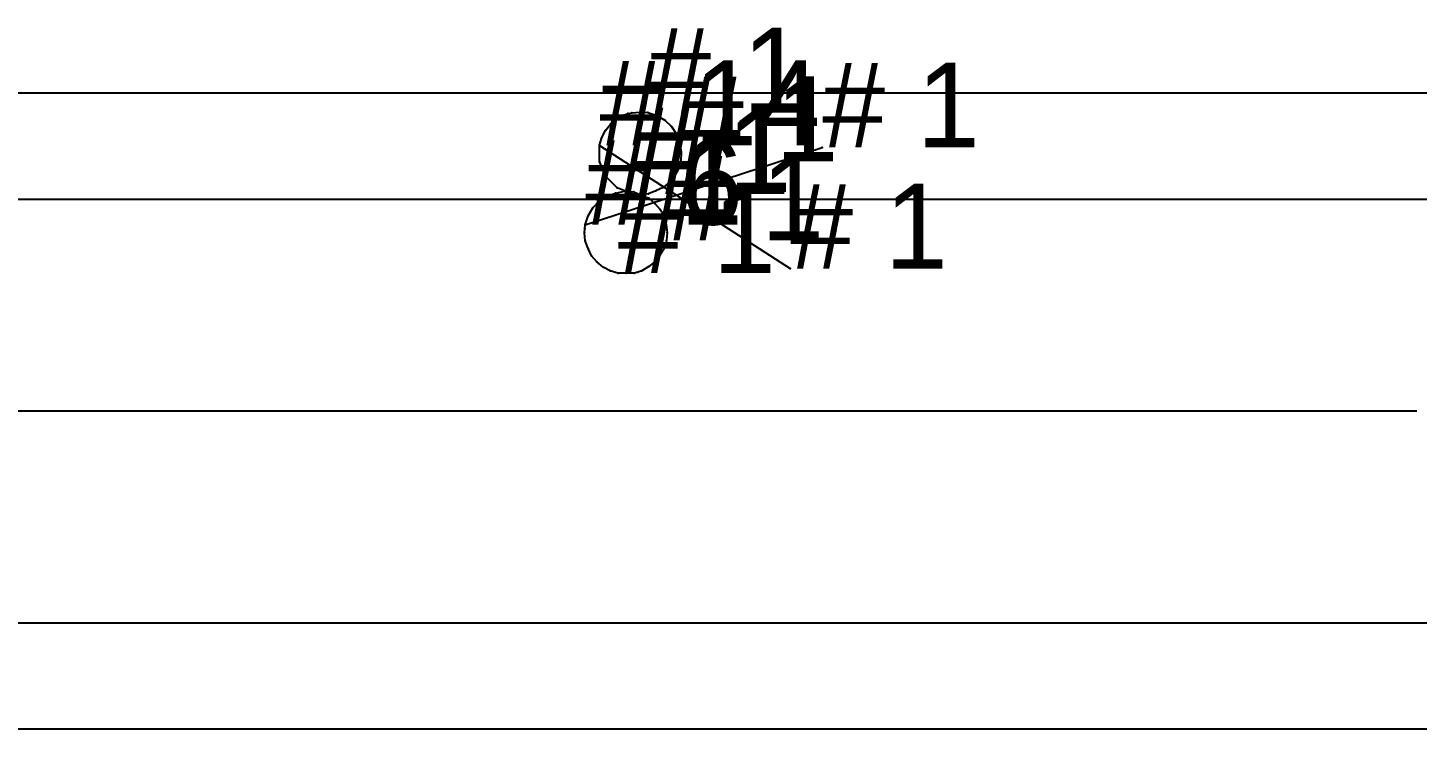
# Model space of a CAD drawing. Extents: x -10 to 8445, y -315 to 270.
# Drawn here: x 3149.1 to 3280.1, y -30 to 36.1 of the extents above; entities that cross this region are included whole.
import ezdxf

# ---------------------------------------------------------------- set-up
doc = ezdxf.new("R2010")
doc.units = 0

# ---------------------------------------------------------------- blocks, each defined once
blk = doc.blocks.new('SP7400910-S_XS')
at = {"layer": '1'}
blk.add_lwpolyline([(-30982.1289, -61601.4453), (-31511.9121, -61601.4492), (-31511.9121, -61541.4492), (-30982.1289, -61541.4492)], close=True, dxfattribs=at)
at = {"layer": '14'}
blk.add_lwpolyline([(-30992.1289, -61591.4453), (-31501.9199, -61591.4648), (-31501.9199, -61551.4648), (-30992.127, -61551.4648)], close=True, dxfattribs=at)
at = {"layer": '2'}
for p in [(-31195.4824, -61543.3281), (-31193.9629, -61543.3203), (-31193.959, -61543.3203), (-31196.8887, -61543.918), (-31196.5527, -61543.7344), (-31196.2168, -61543.5508), (-31192.3809, -61544.0352), (-31197.9551, -61544.9961), (-31191.2598, -61545.3516), (-31198.5352, -61546.4063), (-31198.5352, -61546.4063), (-31198.5352, -61546.4063), (-31190.8145, -61547.0195), (-31177.5371, -61546.5938), (-31190.8711, -61547.8945), (-31190.8711, -61547.8945), (-31197.9316, -61549.332), (-31191.4434, -61549.3008), (-31197.8457, -61551.1875), (-31196.166, -61550.7383), (-31195.4434, -61550.9766), (-31195.4414, -61550.9766), (-31195.3008, -61550.8008), (-31195.293, -61550.8008), (-31195.0625, -61551.0117), (-31194.6855, -61551.0469), (-31194.5898, -61551.0859), (-31193.9199, -61550.9648), (-31192.5176, -61550.3828), (-31199.1582, -61552.3086), (-31193.8887, -61551.3711), (-31192.8066, -61552.4453), (-31192.4395, -61553.1133), (-31199.9434, -61554.6445), (-31199.9063, -61554.2656), (-31199.8691, -61553.8828), (-31199.8691, -61553.8828), (-31199.8691, -61553.8828), (-31192.1387, -61554.6094), (-31199.8691, -61555.4102), (-31192.4316, -61556.1016), (-31192.2129, -61555.3672), (-31192.2129, -61555.3672), (-31199.2715, -61556.8125), (-31193.2715, -61557.3672), (-31198.1934, -61557.875), (-31196.7852, -61558.4492), (-31196.7773, -61558.4492), (-31196.0195, -61558.4453), (-31195.2637, -61558.4453), (-31194.5371, -61558.2188), (-31180.5605, -61558.0273)]:
    blk.add_point(p, dxfattribs=at)
at = {"layer": '3'}
for p in [(-31194.7246, -61543.2891), (-31197.4746, -61544.4023), (-31195.8613, -61543.4063), (-31193.1309, -61543.5898), (-31191.748, -61544.6289), (-31198.3145, -61545.6758), (-31190.9902, -61546.1719), (-31198.5215, -61547.9336), (-31191.0879, -61548.6211), (-31191.9277, -61549.8906), (-31197.0137, -61550.918), (-31196.8496, -61550.4023), (-31194.2969, -61551.0391), (-31193.2031, -61550.7031), (-31198.5625, -61551.6719), (-31193.3203, -61551.8867), (-31199.5996, -61553.0586), (-31192.5879, -61552.7695), (-31192.25, -61553.8633), (-31199.6074, -61556.125), (-31192.2832, -61555.75), (-31198.7871, -61557.3984), (-31192.8242, -61556.7539), (-31197.5176, -61558.2266), (-31194.8965, -61558.3633), (-31193.8867, -61557.8281)]:
    blk.add_point(p, dxfattribs=at)
at = {"layer": '5'}
blk.add_line((-31247.0195, -61571.4414), (-31246.0195, -61571.4414), dxfattribs=at)
at = {"layer": '7'}
blk.add_line((-31372.5723, -61571.4414), (-31121.4668, -61571.4414), dxfattribs=at)
at = {"layer": '8'}
for points in [[(-31198.5352, -61546.4063), (-31198.3145, -61545.6758), (-31197.9551, -61544.9961), (-31197.4746, -61544.4023), (-31196.8887, -61543.918), (-31196.5527, -61543.7344), (-31196.2168, -61543.5508), (-31195.8613, -61543.4063), (-31195.4824, -61543.3281), (-31194.7246, -61543.2891), (-31193.9629, -61543.3203)], [(-31193.959, -61543.3203), (-31193.1309, -61543.5898), (-31192.3809, -61544.0352), (-31191.748, -61544.6289), (-31191.2598, -61545.3516), (-31190.9902, -61546.1719), (-31190.8145, -61547.0195), (-31190.8711, -61547.8945)], [(-31199.8691, -61553.8828), (-31177.5371, -61546.5938)], [(-31195.4434, -61550.9766), (-31196.8496, -61550.4023), (-31197.9316, -61549.332), (-31198.5215, -61547.9336), (-31198.5352, -61546.4063)], [(-31198.5352, -61546.4063), (-31180.5605, -61558.0273)], [(-31190.8711, -61547.8945), (-31191.0879, -61548.6211), (-31191.4434, -61549.3008), (-31191.9277, -61549.8906), (-31192.5176, -61550.3828), (-31193.2031, -61550.7031), (-31193.9199, -61550.9648), (-31194.2969, -61551.0391), (-31194.6855, -61551.0469), (-31195.0625, -61551.0117), (-31195.4414, -61550.9766)], [(-31199.8691, -61553.8828), (-31199.5996, -61553.0586), (-31199.1582, -61552.3086), (-31198.5625, -61551.6719), (-31197.8457, -61551.1875), (-31197.0137, -61550.918), (-31196.166, -61550.7383), (-31195.3008, -61550.8008)], [(-31195.293, -61550.8008), (-31194.5898, -61551.0859), (-31193.8887, -61551.3711), (-31193.3203, -61551.8867), (-31192.8066, -61552.4453), (-31192.5879, -61552.7695), (-31192.4395, -61553.1133), (-31192.25, -61553.8633), (-31192.1387, -61554.6094), (-31192.2129, -61555.3672)], [(-31196.7852, -61558.4492), (-31197.5176, -61558.2266), (-31198.1934, -61557.875), (-31198.7871, -61557.3984), (-31199.2715, -61556.8125), (-31199.6074, -61556.125), (-31199.8691, -61555.4102), (-31199.9434, -61554.6445), (-31199.9063, -61554.2656), (-31199.8691, -61553.8828)], [(-31192.2129, -61555.3672), (-31192.2832, -61555.75), (-31192.4316, -61556.1016), (-31192.8242, -61556.7539), (-31193.2715, -61557.3672), (-31193.8867, -61557.8281), (-31194.5371, -61558.2188), (-31194.8965, -61558.3633), (-31195.2637, -61558.4453), (-31196.0195, -61558.4453), (-31196.7773, -61558.4492)]]:
    blk.add_lwpolyline(points, dxfattribs=at)
blk = doc.blocks.new('SP7400910-S_S')
at = {"layer": '1'}
blk.add_lwpolyline([(-30982.1289, -61601.4453), (-31511.9121, -61601.4492), (-31511.9121, -61541.4492), (-30982.1289, -61541.4492)], close=True, dxfattribs=at)
at = {"layer": '14'}
blk.add_lwpolyline([(-30992.1289, -61591.4453), (-31501.9199, -61591.4648), (-31501.9199, -61551.4648), (-30992.127, -61551.4648)], close=True, dxfattribs=at)
at = {"layer": '2'}
for p in [(-31195.4824, -61543.3281), (-31193.9629, -61543.3203), (-31193.957, -61543.3203), (-31196.8887, -61543.9141), (-31196.5527, -61543.7344), (-31196.2168, -61543.5508), (-31192.3809, -61544.0352), (-31197.9551, -61544.9961), (-31191.2598, -61545.3516), (-31198.5352, -61546.4023), (-31198.5352, -61546.4063), (-31198.5332, -61546.4063), (-31190.8145, -61547.0195), (-31177.5371, -61546.5938), (-31190.8711, -61547.8945), (-31190.8711, -61547.8984), (-31197.9316, -61549.332), (-31191.4434, -61549.3008), (-31197.8457, -61551.1875), (-31196.166, -61550.7383), (-31195.4434, -61550.9766), (-31195.4414, -61550.9766), (-31195.3008, -61550.8008), (-31195.293, -61550.8008), (-31195.0625, -61551.0117), (-31194.6855, -61551.0469), (-31194.5898, -61551.0859), (-31193.9199, -61550.9648), (-31192.5176, -61550.3828), (-31199.1582, -61552.3086), (-31193.8887, -61551.3711), (-31192.8066, -61552.4453), (-31192.4395, -61553.1133), (-31199.9434, -61554.6445), (-31199.9063, -61554.2656), (-31199.8691, -61553.8828), (-31199.8691, -61553.8867), (-31199.8672, -61553.8828), (-31192.1387, -61554.6094), (-31199.8691, -61555.4102), (-31192.4316, -61556.1016), (-31192.2129, -61555.3633), (-31192.2129, -61555.3672), (-31199.2715, -61556.8125), (-31193.2715, -61557.3672), (-31198.1934, -61557.875), (-31196.7852, -61558.4492), (-31196.7773, -61558.4492), (-31196.0195, -61558.4453), (-31195.2637, -61558.4453), (-31194.5371, -61558.2188), (-31180.5605, -61558.0273)]:
    blk.add_point(p, dxfattribs=at)
at = {"layer": '3'}
for p in [(-31194.7246, -61543.2891), (-31197.4746, -61544.4023), (-31195.8613, -61543.4063), (-31193.1309, -61543.5898), (-31191.748, -61544.6289), (-31198.3145, -61545.6758), (-31190.9902, -61546.1719), (-31198.5215, -61547.9336), (-31191.0879, -61548.6211), (-31191.9277, -61549.8906), (-31197.0137, -61550.9141), (-31196.8496, -61550.4023), (-31194.2969, -61551.0391), (-31193.2031, -61550.7031), (-31198.5625, -61551.6719), (-31193.3203, -61551.8867), (-31199.5996, -61553.0586), (-31192.5879, -61552.7695), (-31192.25, -61553.8633), (-31199.6074, -61556.125), (-31192.2832, -61555.7539), (-31198.7871, -61557.3984), (-31192.8242, -61556.7539), (-31197.5176, -61558.2266), (-31194.8965, -61558.3633), (-31193.8867, -61557.8281)]:
    blk.add_point(p, dxfattribs=at)
at = {"layer": '5'}
blk.add_line((-31247.0195, -61571.4414), (-31246.0195, -61571.4414), dxfattribs=at)
at = {"layer": '7'}
blk.add_line((-31372.5723, -61571.4414), (-31121.4668, -61571.4414), dxfattribs=at)
at = {"layer": '8'}
for points in [[(-31198.5352, -61546.4023), (-31198.3145, -61545.6758), (-31197.9551, -61544.9961), (-31197.4746, -61544.4023), (-31196.8887, -61543.9141), (-31196.5527, -61543.7344), (-31196.2168, -61543.5508), (-31195.8613, -61543.4063), (-31195.4824, -61543.3281), (-31194.7246, -61543.2891), (-31193.9629, -61543.3203)], [(-31193.957, -61543.3203), (-31193.1309, -61543.5898), (-31192.3809, -61544.0352), (-31191.748, -61544.6289), (-31191.2598, -61545.3516), (-31190.9902, -61546.1719), (-31190.8145, -61547.0195), (-31190.8711, -61547.8945)], [(-31199.8672, -61553.8828), (-31177.5371, -61546.5938)], [(-31195.4434, -61550.9766), (-31196.8496, -61550.4023), (-31197.9316, -61549.332), (-31198.5215, -61547.9336), (-31198.5352, -61546.4063)], [(-31198.5332, -61546.4063), (-31180.5605, -61558.0273)], [(-31190.8711, -61547.8984), (-31191.0879, -61548.6211), (-31191.4434, -61549.3008), (-31191.9277, -61549.8906), (-31192.5176, -61550.3828), (-31193.2031, -61550.7031), (-31193.9199, -61550.9648), (-31194.2969, -61551.0391), (-31194.6855, -61551.0469), (-31195.0625, -61551.0117), (-31195.4414, -61550.9766)], [(-31199.8691, -61553.8828), (-31199.5996, -61553.0586), (-31199.1582, -61552.3086), (-31198.5625, -61551.6719), (-31197.8457, -61551.1875), (-31197.0137, -61550.9141), (-31196.166, -61550.7383), (-31195.3008, -61550.8008)], [(-31195.293, -61550.8008), (-31194.5898, -61551.0859), (-31193.8887, -61551.3711), (-31193.3203, -61551.8867), (-31192.8066, -61552.4453), (-31192.5879, -61552.7695), (-31192.4395, -61553.1133), (-31192.25, -61553.8633), (-31192.1387, -61554.6094), (-31192.2129, -61555.3633)], [(-31196.7852, -61558.4492), (-31197.5176, -61558.2266), (-31198.1934, -61557.875), (-31198.7871, -61557.3984), (-31199.2715, -61556.8125), (-31199.6074, -61556.125), (-31199.8691, -61555.4102), (-31199.9434, -61554.6445), (-31199.9063, -61554.2656), (-31199.8691, -61553.8867)], [(-31192.2129, -61555.3672), (-31192.2832, -61555.7539), (-31192.4316, -61556.1016), (-31192.8242, -61556.7539), (-31193.2715, -61557.3672), (-31193.8867, -61557.8281), (-31194.5371, -61558.2188), (-31194.8965, -61558.3633), (-31195.2637, -61558.4453), (-31196.0195, -61558.4453), (-31196.7773, -61558.4492)]]:
    blk.add_lwpolyline(points, dxfattribs=at)
at = {"layer": '2'}
for s, p in [('# 1', (-31193.9629, -61543.3203)), ('# 1', (-31193.957, -61543.3203)), ('# 14', (-31198.5352, -61546.4023)), ('# 1', (-31198.5352, -61546.4063)), ('# 1', (-31198.5332, -61546.4063)), ('# 1', (-31177.5371, -61546.5938)), ('# 1', (-31190.8711, -61547.8945)), ('# 1', (-31190.8711, -61547.8984)), ('# 1', (-31195.4434, -61550.9766)), ('# 1', (-31195.4414, -61550.9766)), ('# 1', (-31195.3008, -61550.8008)), ('# 1', (-31195.293, -61550.8008)), ('# 6', (-31199.8691, -61553.8867)), ('# 1', (-31199.8691, -61553.8828)), ('# 5', (-31199.8672, -61553.8828)), ('# 1', (-31192.2129, -61555.3633)), ('# 1', (-31192.2129, -61555.3672)), ('# 1', (-31196.7852, -61558.4492)), ('# 1', (-31196.7773, -61558.4492)), ('# 1', (-31180.5605, -61558.0273))]:
    blk.add_text(s, height=8, dxfattribs=at).set_placement(p)
at = {"layer": '8'}
for s, p in [('# 1', (-31193.9629, -61543.3203)), ('# 1', (-31193.957, -61543.3203)), ('# 14', (-31198.5352, -61546.4023)), ('# 1', (-31198.5352, -61546.4063)), ('# 1', (-31198.5332, -61546.4063)), ('# 1', (-31177.5371, -61546.5938)), ('# 1', (-31190.8711, -61547.8945)), ('# 1', (-31190.8711, -61547.8984)), ('# 1', (-31195.4434, -61550.9766)), ('# 1', (-31195.4414, -61550.9766)), ('# 1', (-31195.3008, -61550.8008)), ('# 1', (-31195.293, -61550.8008)), ('# 6', (-31199.8691, -61553.8867)), ('# 1', (-31199.8691, -61553.8828)), ('# 5', (-31199.8672, -61553.8828)), ('# 1', (-31192.2129, -61555.3633)), ('# 1', (-31192.2129, -61555.3672)), ('# 1', (-31196.7852, -61558.4492)), ('# 1', (-31196.7773, -61558.4492)), ('# 1', (-31180.5605, -61558.0273))]:
    blk.add_text(s, height=8, dxfattribs=at).set_placement(p)
blk = doc.blocks.new('SP7400910-S_M')
at = {"layer": '1'}
blk.add_lwpolyline([(-30982.1289, -61601.4453), (-31511.9121, -61601.4492), (-31511.9121, -61541.4492), (-30982.1289, -61541.4492)], close=True, dxfattribs=at)
at = {"layer": '14'}
blk.add_lwpolyline([(-30992.1289, -61591.4453), (-31501.9199, -61591.4648), (-31501.9199, -61551.4648), (-30992.127, -61551.4648)], close=True, dxfattribs=at)
at = {"layer": '2'}
for p in [(-31195.4824, -61543.3281), (-31193.9629, -61543.3203), (-31193.959, -61543.3203), (-31196.8887, -61543.918), (-31196.5527, -61543.7344), (-31196.2168, -61543.5508), (-31192.3809, -61544.0352), (-31197.9551, -61544.9961), (-31191.2598, -61545.3516), (-31198.5352, -61546.4063), (-31198.5352, -61546.4063), (-31198.5352, -61546.4063), (-31190.8145, -61547.0195), (-31177.5371, -61546.5938), (-31190.8711, -61547.8945), (-31190.8711, -61547.8945), (-31197.9316, -61549.332), (-31191.4434, -61549.3008), (-31197.8457, -61551.1875), (-31196.166, -61550.7383), (-31195.4434, -61550.9766), (-31195.4414, -61550.9766), (-31195.3008, -61550.8008), (-31195.293, -61550.8008), (-31195.0625, -61551.0117), (-31194.6855, -61551.0469), (-31194.5898, -61551.0859), (-31193.9199, -61550.9648), (-31192.5176, -61550.3828), (-31199.1582, -61552.3086), (-31193.8887, -61551.3711), (-31192.8066, -61552.4453), (-31192.4395, -61553.1133), (-31199.9434, -61554.6445), (-31199.9063, -61554.2656), (-31199.8691, -61553.8828), (-31199.8691, -61553.8828), (-31199.8691, -61553.8828), (-31192.1387, -61554.6094), (-31199.8691, -61555.4102), (-31192.4316, -61556.1016), (-31192.2129, -61555.3672), (-31192.2129, -61555.3672), (-31199.2715, -61556.8125), (-31193.2715, -61557.3672), (-31198.1934, -61557.875), (-31196.7852, -61558.4492), (-31196.7773, -61558.4492), (-31196.0195, -61558.4453), (-31195.2637, -61558.4453), (-31194.5371, -61558.2188), (-31180.5605, -61558.0273)]:
    blk.add_point(p, dxfattribs=at)
at = {"layer": '3'}
for p in [(-31194.7246, -61543.2891), (-31197.4746, -61544.4023), (-31195.8613, -61543.4063), (-31193.1309, -61543.5898), (-31191.748, -61544.6289), (-31198.3145, -61545.6758), (-31190.9902, -61546.1719), (-31198.5215, -61547.9336), (-31191.0879, -61548.6211), (-31191.9277, -61549.8906), (-31197.0137, -61550.918), (-31196.8496, -61550.4023), (-31194.2969, -61551.0391), (-31193.2031, -61550.7031), (-31198.5625, -61551.6719), (-31193.3203, -61551.8867), (-31199.5996, -61553.0586), (-31192.5879, -61552.7695), (-31192.25, -61553.8633), (-31199.6074, -61556.125), (-31192.2832, -61555.75), (-31198.7871, -61557.3984), (-31192.8242, -61556.7539), (-31197.5176, -61558.2266), (-31194.8965, -61558.3633), (-31193.8867, -61557.8281)]:
    blk.add_point(p, dxfattribs=at)
at = {"layer": '5'}
blk.add_line((-31247.0195, -61571.4414), (-31246.0195, -61571.4414), dxfattribs=at)
at = {"layer": '7'}
blk.add_line((-31372.5723, -61571.4414), (-31121.4668, -61571.4414), dxfattribs=at)
at = {"layer": '8'}
for points in [[(-31198.5352, -61546.4063), (-31198.3145, -61545.6758), (-31197.9551, -61544.9961), (-31197.4746, -61544.4023), (-31196.8887, -61543.918), (-31196.5527, -61543.7344), (-31196.2168, -61543.5508), (-31195.8613, -61543.4063), (-31195.4824, -61543.3281), (-31194.7246, -61543.2891), (-31193.9629, -61543.3203)], [(-31193.959, -61543.3203), (-31193.1309, -61543.5898), (-31192.3809, -61544.0352), (-31191.748, -61544.6289), (-31191.2598, -61545.3516), (-31190.9902, -61546.1719), (-31190.8145, -61547.0195), (-31190.8711, -61547.8945)], [(-31199.8691, -61553.8828), (-31177.5371, -61546.5938)], [(-31195.4434, -61550.9766), (-31196.8496, -61550.4023), (-31197.9316, -61549.332), (-31198.5215, -61547.9336), (-31198.5352, -61546.4063)], [(-31198.5352, -61546.4063), (-31180.5605, -61558.0273)], [(-31190.8711, -61547.8945), (-31191.0879, -61548.6211), (-31191.4434, -61549.3008), (-31191.9277, -61549.8906), (-31192.5176, -61550.3828), (-31193.2031, -61550.7031), (-31193.9199, -61550.9648), (-31194.2969, -61551.0391), (-31194.6855, -61551.0469), (-31195.0625, -61551.0117), (-31195.4414, -61550.9766)], [(-31199.8691, -61553.8828), (-31199.5996, -61553.0586), (-31199.1582, -61552.3086), (-31198.5625, -61551.6719), (-31197.8457, -61551.1875), (-31197.0137, -61550.918), (-31196.166, -61550.7383), (-31195.3008, -61550.8008)], [(-31195.293, -61550.8008), (-31194.5898, -61551.0859), (-31193.8887, -61551.3711), (-31193.3203, -61551.8867), (-31192.8066, -61552.4453), (-31192.5879, -61552.7695), (-31192.4395, -61553.1133), (-31192.25, -61553.8633), (-31192.1387, -61554.6094), (-31192.2129, -61555.3672)], [(-31196.7852, -61558.4492), (-31197.5176, -61558.2266), (-31198.1934, -61557.875), (-31198.7871, -61557.3984), (-31199.2715, -61556.8125), (-31199.6074, -61556.125), (-31199.8691, -61555.4102), (-31199.9434, -61554.6445), (-31199.9063, -61554.2656), (-31199.8691, -61553.8828)], [(-31192.2129, -61555.3672), (-31192.2832, -61555.75), (-31192.4316, -61556.1016), (-31192.8242, -61556.7539), (-31193.2715, -61557.3672), (-31193.8867, -61557.8281), (-31194.5371, -61558.2188), (-31194.8965, -61558.3633), (-31195.2637, -61558.4453), (-31196.0195, -61558.4453), (-31196.7773, -61558.4492)]]:
    blk.add_lwpolyline(points, dxfattribs=at)
blk = doc.blocks.new('SP7400910-S_L')
at = {"layer": '1'}
blk.add_lwpolyline([(-30982.1289, -61601.4453), (-31511.9121, -61601.4492), (-31511.9121, -61541.4492), (-30982.1289, -61541.4492)], close=True, dxfattribs=at)
at = {"layer": '14'}
blk.add_lwpolyline([(-30992.1289, -61591.4453), (-31501.9199, -61591.4648), (-31501.9199, -61551.4648), (-30992.127, -61551.4648)], close=True, dxfattribs=at)
at = {"layer": '2'}
for p in [(-31195.4824, -61543.3281), (-31193.9629, -61543.3203), (-31193.959, -61543.3203), (-31196.8887, -61543.918), (-31196.5527, -61543.7344), (-31196.2168, -61543.5508), (-31192.3809, -61544.0352), (-31197.9551, -61544.9961), (-31191.2598, -61545.3516), (-31198.5352, -61546.4063), (-31198.5352, -61546.4063), (-31198.5352, -61546.4063), (-31190.8145, -61547.0195), (-31177.5371, -61546.5938), (-31190.8711, -61547.8945), (-31190.8711, -61547.8945), (-31197.9316, -61549.332), (-31191.4434, -61549.3008), (-31197.8457, -61551.1875), (-31196.166, -61550.7383), (-31195.4434, -61550.9766), (-31195.4414, -61550.9766), (-31195.3008, -61550.8008), (-31195.293, -61550.8008), (-31195.0625, -61551.0117), (-31194.6855, -61551.0469), (-31194.5898, -61551.0859), (-31193.9199, -61550.9648), (-31192.5176, -61550.3828), (-31199.1582, -61552.3086), (-31193.8887, -61551.3711), (-31192.8066, -61552.4453), (-31192.4395, -61553.1133), (-31199.9434, -61554.6445), (-31199.9063, -61554.2656), (-31199.8691, -61553.8828), (-31199.8691, -61553.8828), (-31199.8691, -61553.8828), (-31192.1387, -61554.6094), (-31199.8691, -61555.4102), (-31192.4316, -61556.1016), (-31192.2129, -61555.3672), (-31192.2129, -61555.3672), (-31199.2715, -61556.8125), (-31193.2715, -61557.3672), (-31198.1934, -61557.875), (-31196.7852, -61558.4492), (-31196.7773, -61558.4492), (-31196.0195, -61558.4453), (-31195.2637, -61558.4453), (-31194.5371, -61558.2188), (-31180.5605, -61558.0273)]:
    blk.add_point(p, dxfattribs=at)
at = {"layer": '3'}
for p in [(-31194.7246, -61543.2891), (-31197.4746, -61544.4023), (-31195.8613, -61543.4063), (-31193.1309, -61543.5898), (-31191.748, -61544.6289), (-31198.3145, -61545.6758), (-31190.9902, -61546.1719), (-31198.5215, -61547.9336), (-31191.0879, -61548.6211), (-31191.9277, -61549.8906), (-31197.0137, -61550.918), (-31196.8496, -61550.4023), (-31194.2969, -61551.0391), (-31193.2031, -61550.7031), (-31198.5625, -61551.6719), (-31193.3203, -61551.8867), (-31199.5996, -61553.0586), (-31192.5879, -61552.7695), (-31192.25, -61553.8633), (-31199.6074, -61556.125), (-31192.2832, -61555.75), (-31198.7871, -61557.3984), (-31192.8242, -61556.7539), (-31197.5176, -61558.2266), (-31194.8965, -61558.3633), (-31193.8867, -61557.8281)]:
    blk.add_point(p, dxfattribs=at)
at = {"layer": '5'}
blk.add_line((-31247.0195, -61571.4414), (-31246.0195, -61571.4414), dxfattribs=at)
at = {"layer": '7'}
blk.add_line((-31372.5723, -61571.4414), (-31121.4668, -61571.4414), dxfattribs=at)
at = {"layer": '8'}
for points in [[(-31198.5352, -61546.4063), (-31198.3145, -61545.6758), (-31197.9551, -61544.9961), (-31197.4746, -61544.4023), (-31196.8887, -61543.918), (-31196.5527, -61543.7344), (-31196.2168, -61543.5508), (-31195.8613, -61543.4063), (-31195.4824, -61543.3281), (-31194.7246, -61543.2891), (-31193.9629, -61543.3203)], [(-31193.959, -61543.3203), (-31193.1309, -61543.5898), (-31192.3809, -61544.0352), (-31191.748, -61544.6289), (-31191.2598, -61545.3516), (-31190.9902, -61546.1719), (-31190.8145, -61547.0195), (-31190.8711, -61547.8945)], [(-31199.8691, -61553.8828), (-31177.5371, -61546.5938)], [(-31195.4434, -61550.9766), (-31196.8496, -61550.4023), (-31197.9316, -61549.332), (-31198.5215, -61547.9336), (-31198.5352, -61546.4063)], [(-31198.5352, -61546.4063), (-31180.5605, -61558.0273)], [(-31190.8711, -61547.8945), (-31191.0879, -61548.6211), (-31191.4434, -61549.3008), (-31191.9277, -61549.8906), (-31192.5176, -61550.3828), (-31193.2031, -61550.7031), (-31193.9199, -61550.9648), (-31194.2969, -61551.0391), (-31194.6855, -61551.0469), (-31195.0625, -61551.0117), (-31195.4414, -61550.9766)], [(-31199.8691, -61553.8828), (-31199.5996, -61553.0586), (-31199.1582, -61552.3086), (-31198.5625, -61551.6719), (-31197.8457, -61551.1875), (-31197.0137, -61550.918), (-31196.166, -61550.7383), (-31195.3008, -61550.8008)], [(-31195.293, -61550.8008), (-31194.5898, -61551.0859), (-31193.8887, -61551.3711), (-31193.3203, -61551.8867), (-31192.8066, -61552.4453), (-31192.5879, -61552.7695), (-31192.4395, -61553.1133), (-31192.25, -61553.8633), (-31192.1387, -61554.6094), (-31192.2129, -61555.3672)], [(-31196.7852, -61558.4492), (-31197.5176, -61558.2266), (-31198.1934, -61557.875), (-31198.7871, -61557.3984), (-31199.2715, -61556.8125), (-31199.6074, -61556.125), (-31199.8691, -61555.4102), (-31199.9434, -61554.6445), (-31199.9063, -61554.2656), (-31199.8691, -61553.8828)], [(-31192.2129, -61555.3672), (-31192.2832, -61555.75), (-31192.4316, -61556.1016), (-31192.8242, -61556.7539), (-31193.2715, -61557.3672), (-31193.8867, -61557.8281), (-31194.5371, -61558.2188), (-31194.8965, -61558.3633), (-31195.2637, -61558.4453), (-31196.0195, -61558.4453), (-31196.7773, -61558.4492)]]:
    blk.add_lwpolyline(points, dxfattribs=at)
blk = doc.blocks.new('SP7400910-S_XL')
at = {"layer": '1'}
blk.add_lwpolyline([(-30982.1289, -61601.4453), (-31511.9121, -61601.4492), (-31511.9121, -61541.4492), (-30982.1289, -61541.4492)], close=True, dxfattribs=at)
at = {"layer": '14'}
blk.add_lwpolyline([(-30992.1289, -61591.4453), (-31501.9199, -61591.4648), (-31501.9199, -61551.4648), (-30992.127, -61551.4648)], close=True, dxfattribs=at)
at = {"layer": '2'}
for p in [(-31195.4824, -61543.3281), (-31193.9629, -61543.3203), (-31193.959, -61543.3203), (-31196.8887, -61543.918), (-31196.5527, -61543.7344), (-31196.2168, -61543.5508), (-31192.3809, -61544.0352), (-31197.9551, -61544.9961), (-31191.2598, -61545.3516), (-31198.5352, -61546.4063), (-31198.5352, -61546.4063), (-31198.5352, -61546.4063), (-31190.8145, -61547.0195), (-31177.5371, -61546.5938), (-31190.8711, -61547.8945), (-31190.8711, -61547.8945), (-31197.9316, -61549.332), (-31191.4434, -61549.3008), (-31197.8457, -61551.1875), (-31196.166, -61550.7383), (-31195.4434, -61550.9766), (-31195.4414, -61550.9766), (-31195.3008, -61550.8008), (-31195.293, -61550.8008), (-31195.0625, -61551.0117), (-31194.6855, -61551.0469), (-31194.5898, -61551.0859), (-31193.9199, -61550.9648), (-31192.5176, -61550.3828), (-31199.1582, -61552.3086), (-31193.8887, -61551.3711), (-31192.8066, -61552.4453), (-31192.4395, -61553.1133), (-31199.9434, -61554.6445), (-31199.9063, -61554.2656), (-31199.8691, -61553.8828), (-31199.8691, -61553.8828), (-31199.8691, -61553.8828), (-31192.1387, -61554.6094), (-31199.8691, -61555.4102), (-31192.4316, -61556.1016), (-31192.2129, -61555.3672), (-31192.2129, -61555.3672), (-31199.2715, -61556.8125), (-31193.2715, -61557.3672), (-31198.1934, -61557.875), (-31196.7852, -61558.4492), (-31196.7773, -61558.4492), (-31196.0195, -61558.4453), (-31195.2637, -61558.4453), (-31194.5371, -61558.2188), (-31180.5605, -61558.0273)]:
    blk.add_point(p, dxfattribs=at)
at = {"layer": '3'}
for p in [(-31194.7246, -61543.2891), (-31197.4746, -61544.4023), (-31195.8613, -61543.4063), (-31193.1309, -61543.5898), (-31191.748, -61544.6289), (-31198.3145, -61545.6758), (-31190.9902, -61546.1719), (-31198.5215, -61547.9336), (-31191.0879, -61548.6211), (-31191.9277, -61549.8906), (-31197.0137, -61550.918), (-31196.8496, -61550.4023), (-31194.2969, -61551.0391), (-31193.2031, -61550.7031), (-31198.5625, -61551.6719), (-31193.3203, -61551.8867), (-31199.5996, -61553.0586), (-31192.5879, -61552.7695), (-31192.25, -61553.8633), (-31199.6074, -61556.125), (-31192.2832, -61555.75), (-31198.7871, -61557.3984), (-31192.8242, -61556.7539), (-31197.5176, -61558.2266), (-31194.8965, -61558.3633), (-31193.8867, -61557.8281)]:
    blk.add_point(p, dxfattribs=at)
at = {"layer": '5'}
blk.add_line((-31247.0195, -61571.4414), (-31246.0195, -61571.4414), dxfattribs=at)
at = {"layer": '7'}
blk.add_line((-31372.5723, -61571.4414), (-31121.4668, -61571.4414), dxfattribs=at)
at = {"layer": '8'}
for points in [[(-31198.5352, -61546.4063), (-31198.3145, -61545.6758), (-31197.9551, -61544.9961), (-31197.4746, -61544.4023), (-31196.8887, -61543.918), (-31196.5527, -61543.7344), (-31196.2168, -61543.5508), (-31195.8613, -61543.4063), (-31195.4824, -61543.3281), (-31194.7246, -61543.2891), (-31193.9629, -61543.3203)], [(-31193.959, -61543.3203), (-31193.1309, -61543.5898), (-31192.3809, -61544.0352), (-31191.748, -61544.6289), (-31191.2598, -61545.3516), (-31190.9902, -61546.1719), (-31190.8145, -61547.0195), (-31190.8711, -61547.8945)], [(-31199.8691, -61553.8828), (-31177.5371, -61546.5938)], [(-31195.4434, -61550.9766), (-31196.8496, -61550.4023), (-31197.9316, -61549.332), (-31198.5215, -61547.9336), (-31198.5352, -61546.4063)], [(-31198.5352, -61546.4063), (-31180.5605, -61558.0273)], [(-31190.8711, -61547.8945), (-31191.0879, -61548.6211), (-31191.4434, -61549.3008), (-31191.9277, -61549.8906), (-31192.5176, -61550.3828), (-31193.2031, -61550.7031), (-31193.9199, -61550.9648), (-31194.2969, -61551.0391), (-31194.6855, -61551.0469), (-31195.0625, -61551.0117), (-31195.4414, -61550.9766)], [(-31199.8691, -61553.8828), (-31199.5996, -61553.0586), (-31199.1582, -61552.3086), (-31198.5625, -61551.6719), (-31197.8457, -61551.1875), (-31197.0137, -61550.918), (-31196.166, -61550.7383), (-31195.3008, -61550.8008)], [(-31195.293, -61550.8008), (-31194.5898, -61551.0859), (-31193.8887, -61551.3711), (-31193.3203, -61551.8867), (-31192.8066, -61552.4453), (-31192.5879, -61552.7695), (-31192.4395, -61553.1133), (-31192.25, -61553.8633), (-31192.1387, -61554.6094), (-31192.2129, -61555.3672)], [(-31196.7852, -61558.4492), (-31197.5176, -61558.2266), (-31198.1934, -61557.875), (-31198.7871, -61557.3984), (-31199.2715, -61556.8125), (-31199.6074, -61556.125), (-31199.8691, -61555.4102), (-31199.9434, -61554.6445), (-31199.9063, -61554.2656), (-31199.8691, -61553.8828)], [(-31192.2129, -61555.3672), (-31192.2832, -61555.75), (-31192.4316, -61556.1016), (-31192.8242, -61556.7539), (-31193.2715, -61557.3672), (-31193.8867, -61557.8281), (-31194.5371, -61558.2188), (-31194.8965, -61558.3633), (-31195.2637, -61558.4453), (-31196.0195, -61558.4453), (-31196.7773, -61558.4492)]]:
    blk.add_lwpolyline(points, dxfattribs=at)

msp = doc.modelspace()

# ---------------------------------------------------------------- block references
at = {"layer": '1'}
for name in ['SP7400910-S_S', 'SP7400910-S_XS', 'SP7400910-S_M', 'SP7400910-S_L', 'SP7400910-S_XL']:
    msp.add_blockref(name, (34401.5547, 61571.4414), dxfattribs=at)

doc.saveas('drawing.dxf')
